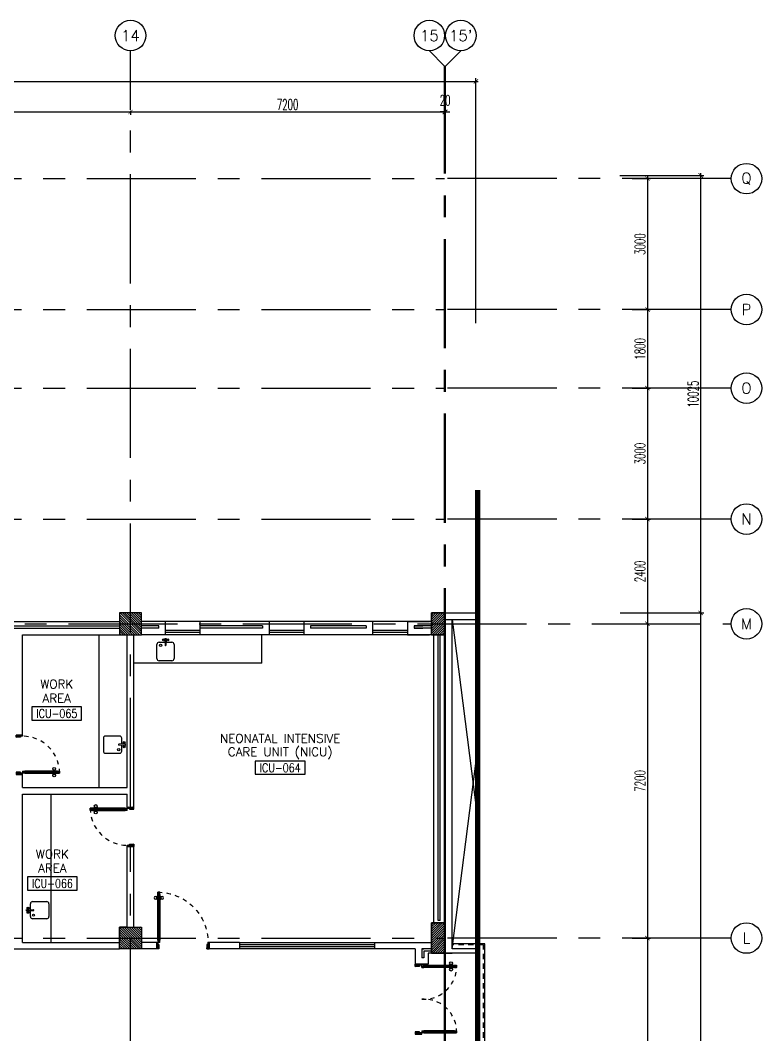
# Model space of a CAD drawing. Extents: x 0 to 92.2, y -1.4 to 78.1.
# Drawn here: x 75.21 to 92.2, y 54.88 to 78.12 of the extents above; entities that cross this region are included whole.
import ezdxf
from ezdxf.enums import TextEntityAlignment as Align

# ---------------------------------------------------------------- set-up
doc = ezdxf.new("R2010")
doc.units = 0
doc.header["$MEASUREMENT"] = 0
doc.header["$PDMODE"] = 34
for name, pattern in [('CENTER2', [1.125, 0.75, -0.125, 0.125, -0.125]), ('CENTERX2', [4, 2.5, -0.5, 0.5, -0.5]), ('HIDDEN', [0.375, 0.25, -0.125]), ('HIDDEN2', [0.1875, 0.125, -0.0625])]:
    doc.linetypes.add(name, pattern=pattern)
doc.layers.get('0').update_dxf_attribs({"color": 11, "linetype": 'CONTINUOUS'})
doc.layers.get('DEFPOINTS').update_dxf_attribs({"color": 11, "linetype": 'CONTINUOUS'})
for name, color, linetype in [('AX-CR', 11, 'CONTINUOUS'), ('AX-DIM', 11, 'CONTINUOUS'), ('AX-TXT', 11, 'CONTINUOUS'), ('AXES', 11, 'CENTERX2'), ('COL', 11, 'CONTINUOUS'), ('DOOR', 11, 'CONTINUOUS'), ('ELEV', 11, 'CONTINUOUS'), ('HAT', 11, 'CONTINUOUS'), ('INSUL', 11, 'CONTINUOUS'), ('NON-MEDICAL', 11, 'CONTINUOUS'), ('RM-BOX', 11, 'CONTINUOUS'), ('RM-NAME', 11, 'CONTINUOUS'), ('RM-NO', 11, 'CONTINUOUS'), ('ROOF', 11, 'CONTINUOUS'), ('SHAFT', 11, 'CONTINUOUS'), ('STR', 11, 'CONTINUOUS'), ('WALL', 11, 'CONTINUOUS'), ('WIN', 11, 'CONTINUOUS')]:
    doc.layers.add(name, color=color, linetype=linetype)
doc.styles.add('ROMANS', font='ROMANS.shx', dxfattribs={"width": 0.6})
doc.dimstyles.new('STANDARD_IN', dxfattribs={"dimtxt": 0.24, "dimasz": 0.1, "dimexe": 0.07, "dimexo": 0.05, "dimgap": 0.05, "dimtad": 1, "dimdec": 0, "dimlfac": 1000, "dimzin": 0, "dimtxsty": 'ROMANS', "dimblk": 'ARCHTICK', "dimcen": 0.05, "dimdle": 0.05, "dimclrd": 7, "dimclre": 7, "dimclrt": 2, "dimazin": 3, "dimtfac": 1, "dimtdec": 0, "dimtmove": 0, "dimatfit": 3, "dimtolj": 1, "dimtzin": 0})

# ---------------------------------------------------------------- blocks, each defined once
blk = doc.blocks.new('*X11')
at = {"color": 0}
for p, q in [((80579, 169940), (81029, 170390)), ((80579, 169993), (80976, 170390)), ((80579, 170046), (80923, 170390)), ((80579, 170099), (80870, 170390)), ((80579, 170152), (80817, 170390)), ((80579, 170205), (80764, 170390)), ((80579, 170258), (80711, 170390)), ((80579, 170311), (80658, 170390)), ((80579, 170364), (80605, 170390)), ((80582, 169890), (81079, 170387)), ((80635, 169890), (81079, 170334)), ((80688, 169890), (81079, 170281)), ((80741, 169890), (81079, 170228)), ((80794, 169890), (81079, 170175)), ((80847, 169890), (81079, 170122)), ((80900, 169890), (81079, 170069)), ((80953, 169890), (81079, 170016)), ((81006, 169890), (81079, 169963)), ((81059, 169890), (81079, 169910))]:
    blk.add_line(p, q, dxfattribs=at)
blk = doc.blocks.new('*X10')
at = {"color": 0}
for p, q in [((80579, 177099), (81070, 177590)), ((80579, 177152), (81017, 177590)), ((80579, 177205), (80964, 177590)), ((80579, 177258), (80911, 177590)), ((80579, 177311), (80858, 177590)), ((80579, 177364), (80804, 177590)), ((80579, 177417), (80751, 177590)), ((80579, 177471), (80698, 177590)), ((80579, 177524), (80645, 177590)), ((80579, 177577), (80592, 177590)), ((80623, 177090), (81079, 177546)), ((80676, 177090), (81079, 177493)), ((80729, 177090), (81079, 177440)), ((80782, 177090), (81079, 177387)), ((80835, 177090), (81079, 177334)), ((80888, 177090), (81079, 177281)), ((80941, 177090), (81079, 177228)), ((80994, 177090), (81079, 177175)), ((81047, 177090), (81079, 177122))]:
    blk.add_line(p, q, dxfattribs=at)
blk = doc.blocks.new('COL50')
at = {"layer": 'COL'}
blk.add_lwpolyline([(-250, 250), (-250, -250), (250, -250), (250, 250)], close=True, dxfattribs=at)
blk = doc.blocks.new('AXU')
at = {"layer": 'AX-CR'}
blk.add_circle((0, 350), 350, dxfattribs=at)
blk = doc.blocks.new('RM1')
at = {"layer": 'RM-BOX'}
blk.add_lwpolyline([(570, -200), (-570, -200), (-570, -500), (570, -500)], close=True, dxfattribs=at)
at = {"layer": 'RM-NAME', "style": 'ROMANS'}
blk.add_attdef('ROOMNAME1', text='', height=200, dxfattribs=at).set_placement((0, 324), align=Align.MIDDLE)
blk = doc.blocks.new('_ARCHTICK')
at = {"color": 0, "linetype": 'BYBLOCK', "const_width": 0.15}
blk.add_lwpolyline([(-0.5, -0.5), (0.5, 0.5)], dxfattribs=at)
blk = doc.blocks.new('*D183')
at = {"layer": 'AX-DIM', "color": 7, "ltscale": 0.3}
for p, q in [((70.483, 76.02), (77.783, 76.02)), ((70.533, 76.07), (70.533, 76.09)), ((77.733, 76.07), (77.733, 76.09))]:
    blk.add_line(p, q, dxfattribs=at)
at = {"layer": 'DEFPOINTS', "color": 0, "ltscale": 0.3}
for p in [(70.533, 76.02), (77.733, 76.02), (77.733, 76.02)]:
    blk.add_point(p, dxfattribs=at)
at = {"layer": 'AX-DIM', "color": 7, "ltscale": 0.3, "xscale": 0.1, "yscale": 0.1, "zscale": 0.1, "rotation": 180}
blk.add_blockref('_ARCHTICK', (70.533, 76.02), dxfattribs=at)
at = {"layer": 'AX-DIM', "color": 7, "ltscale": 0.3, "xscale": 0.1, "yscale": 0.1, "zscale": 0.1}
blk.add_blockref('_ARCHTICK', (77.733, 76.02), dxfattribs=at)
at = {"layer": 'AX-DIM', "color": 2, "ltscale": 0.3, "insert": (74.133, 76.19), "char_height": 0.24, "attachment_point": 5, "style": 'ROMANS'}
blk.add_mtext('\\A1;7200', dxfattribs=at)
blk = doc.blocks.new('*D182')
at = {"layer": 'AX-DIM', "color": 7, "ltscale": 0.3}
for p, q in [((77.683, 76.02), (84.983, 76.02)), ((77.733, 76.046), (77.733, 75.95)), ((84.933, 76.046), (84.933, 75.95))]:
    blk.add_line(p, q, dxfattribs=at)
at = {"layer": 'DEFPOINTS', "color": 0, "ltscale": 0.3}
for p in [(77.733, 76.096), (84.933, 76.096), (84.933, 76.02)]:
    blk.add_point(p, dxfattribs=at)
at = {"layer": 'AX-DIM', "color": 7, "ltscale": 0.3, "xscale": 0.1, "yscale": 0.1, "zscale": 0.1, "rotation": 180}
blk.add_blockref('_ARCHTICK', (77.733, 76.02), dxfattribs=at)
at = {"layer": 'AX-DIM', "color": 7, "ltscale": 0.3, "xscale": 0.1, "yscale": 0.1, "zscale": 0.1}
blk.add_blockref('_ARCHTICK', (84.933, 76.02), dxfattribs=at)
at = {"layer": 'AX-DIM', "color": 2, "ltscale": 0.3, "insert": (81.333, 76.19), "char_height": 0.24, "attachment_point": 5, "style": 'ROMANS'}
blk.add_mtext('\\A1;7200', dxfattribs=at)
blk = doc.blocks.new('AXR')
at = {"layer": 'AX-CR'}
blk.add_circle((350, 0), 350, dxfattribs=at)
blk = doc.blocks.new('*D125')
at = {"layer": 'AX-DIM', "color": 7, "ltscale": 0.3}
for p, q in [((10.193, 76.72), (85.702, 76.72)), ((10.243, 76.37), (10.243, 76.79)), ((85.652, 71.176), (85.652, 76.79))]:
    blk.add_line(p, q, dxfattribs=at)
at = {"layer": 'DEFPOINTS', "color": 0, "ltscale": 0.3}
for p in [(85.652, 76.72), (10.243, 76.32), (85.652, 71.126)]:
    blk.add_point(p, dxfattribs=at)
at = {"layer": 'AX-DIM', "color": 7, "ltscale": 0.3, "xscale": 0.1, "yscale": 0.1, "zscale": 0.1, "rotation": 180}
blk.add_blockref('_ARCHTICK', (10.243, 76.72), dxfattribs=at)
at = {"layer": 'AX-DIM', "color": 7, "ltscale": 0.3, "xscale": 0.1, "yscale": 0.1, "zscale": 0.1}
blk.add_blockref('_ARCHTICK', (85.652, 76.72), dxfattribs=at)
at = {"layer": 'AX-DIM', "color": 2, "ltscale": 0.3, "insert": (47.947, 76.89), "char_height": 0.24, "attachment_point": 5, "style": 'ROMANS'}
blk.add_mtext('\\A1;75409', dxfattribs=at)
blk = doc.blocks.new('*D146')
at = {"layer": 'AX-DIM', "color": 7, "ltscale": 0.3}
for p, q in [((89.583, 69.741), (89.583, 66.641)), ((89.233, 69.691), (89.653, 69.691)), ((89.233, 66.691), (89.653, 66.691))]:
    blk.add_line(p, q, dxfattribs=at)
at = {"layer": 'DEFPOINTS', "color": 0, "ltscale": 0.3}
for p in [(89.183, 69.691), (89.183, 66.691), (89.583, 66.691)]:
    blk.add_point(p, dxfattribs=at)
at = {"layer": 'AX-DIM', "color": 7, "ltscale": 0.3, "xscale": 0.1, "yscale": 0.1, "zscale": 0.1}
for p, rotation in [((89.583, 69.691), 90), ((89.583, 66.691), 270)]:
    blk.add_blockref('_ARCHTICK', p, dxfattribs=dict(at, rotation=rotation))
at = {"layer": 'AX-DIM', "color": 2, "ltscale": 0.3, "insert": (89.413, 68.191), "char_height": 0.24, "attachment_point": 5, "rotation": 90, "style": 'ROMANS'}
blk.add_mtext('\\A1;3000', dxfattribs=at)
blk = doc.blocks.new('*D145')
at = {"layer": 'AX-DIM', "color": 7, "ltscale": 0.3}
for p, q in [((90.802, 74.616), (90.802, 64.491)), ((88.948, 74.566), (90.872, 74.566)), ((90.152, 64.541), (90.872, 64.541))]:
    blk.add_line(p, q, dxfattribs=at)
at = {"layer": 'DEFPOINTS', "color": 0, "ltscale": 0.3}
for p in [(88.898, 74.566), (90.102, 64.541), (90.802, 64.541)]:
    blk.add_point(p, dxfattribs=at)
at = {"layer": 'AX-DIM', "color": 7, "ltscale": 0.3, "xscale": 0.1, "yscale": 0.1, "zscale": 0.1}
for p, rotation in [((90.802, 74.566), 90), ((90.802, 64.541), 270)]:
    blk.add_blockref('_ARCHTICK', p, dxfattribs=dict(at, rotation=rotation))
at = {"layer": 'AX-DIM', "color": 2, "ltscale": 0.3, "insert": (90.632, 69.554), "char_height": 0.24, "attachment_point": 5, "rotation": 90, "style": 'ROMANS'}
blk.add_mtext('\\A1;10025', dxfattribs=at)
blk = doc.blocks.new('*D144')
at = {"layer": 'AX-DIM', "color": 7, "ltscale": 0.3}
for p, q in [((88.96, 64.541), (90.872, 64.541)), ((90.802, 64.591), (90.802, 5.171)), ((86.522, 5.221), (90.872, 5.221))]:
    blk.add_line(p, q, dxfattribs=at)
at = {"layer": 'DEFPOINTS', "color": 0, "ltscale": 0.3}
for p in [(88.91, 64.541), (86.472, 5.221), (90.802, 5.221)]:
    blk.add_point(p, dxfattribs=at)
at = {"layer": 'AX-DIM', "color": 7, "ltscale": 0.3, "xscale": 0.1, "yscale": 0.1, "zscale": 0.1}
for p, rotation in [((90.802, 64.541), 90), ((90.802, 5.221), 270)]:
    blk.add_blockref('_ARCHTICK', p, dxfattribs=dict(at, rotation=rotation))
at = {"layer": 'AX-DIM', "color": 2, "ltscale": 0.3, "insert": (90.632, 34.881), "char_height": 0.24, "attachment_point": 5, "rotation": 90, "style": 'ROMANS'}
blk.add_mtext('\\A1;59320', dxfattribs=at)
blk = doc.blocks.new('*D132')
at = {"layer": 'AX-DIM', "color": 7, "ltscale": 0.3}
for p, q in [((89.233, 57.091), (89.653, 57.091)), ((89.583, 57.141), (89.583, 49.841)), ((89.233, 49.891), (89.653, 49.891))]:
    blk.add_line(p, q, dxfattribs=at)
at = {"layer": 'DEFPOINTS', "color": 0, "ltscale": 0.3}
for p in [(89.183, 57.091), (89.183, 49.891), (89.583, 49.891)]:
    blk.add_point(p, dxfattribs=at)
at = {"layer": 'AX-DIM', "color": 7, "ltscale": 0.3, "xscale": 0.1, "yscale": 0.1, "zscale": 0.1}
for p, rotation in [((89.583, 57.091), 90), ((89.583, 49.891), 270)]:
    blk.add_blockref('_ARCHTICK', p, dxfattribs=dict(at, rotation=rotation))
at = {"layer": 'AX-DIM', "color": 2, "ltscale": 0.3, "insert": (89.413, 53.491), "char_height": 0.24, "attachment_point": 5, "rotation": 90, "style": 'ROMANS'}
blk.add_mtext('\\A1;7200', dxfattribs=at)
blk = doc.blocks.new('*D130')
at = {"layer": 'AX-DIM', "color": 7, "ltscale": 0.3}
for p, q in [((89.233, 64.291), (89.653, 64.291)), ((89.583, 64.341), (89.583, 57.041)), ((89.233, 57.091), (89.653, 57.091))]:
    blk.add_line(p, q, dxfattribs=at)
at = {"layer": 'DEFPOINTS', "color": 0, "ltscale": 0.3}
for p in [(89.183, 64.291), (89.183, 57.091), (89.583, 57.091)]:
    blk.add_point(p, dxfattribs=at)
at = {"layer": 'AX-DIM', "color": 7, "ltscale": 0.3, "xscale": 0.1, "yscale": 0.1, "zscale": 0.1}
for p, rotation in [((89.583, 64.291), 90), ((89.583, 57.091), 270)]:
    blk.add_blockref('_ARCHTICK', p, dxfattribs=dict(at, rotation=rotation))
at = {"layer": 'AX-DIM', "color": 2, "ltscale": 0.3, "insert": (89.413, 60.691), "char_height": 0.24, "attachment_point": 5, "rotation": 90, "style": 'ROMANS'}
blk.add_mtext('\\A1;7200', dxfattribs=at)
blk = doc.blocks.new('*D129')
at = {"layer": 'AX-DIM', "color": 7, "ltscale": 0.3}
for p, q in [((89.583, 66.741), (89.583, 64.241)), ((89.233, 66.691), (89.653, 66.691)), ((89.233, 64.291), (89.653, 64.291))]:
    blk.add_line(p, q, dxfattribs=at)
at = {"layer": 'DEFPOINTS', "color": 0, "ltscale": 0.3}
for p in [(89.183, 66.691), (89.183, 64.291), (89.583, 64.291)]:
    blk.add_point(p, dxfattribs=at)
at = {"layer": 'AX-DIM', "color": 7, "ltscale": 0.3, "xscale": 0.1, "yscale": 0.1, "zscale": 0.1}
for p, rotation in [((89.583, 66.691), 90), ((89.583, 64.291), 270)]:
    blk.add_blockref('_ARCHTICK', p, dxfattribs=dict(at, rotation=rotation))
at = {"layer": 'AX-DIM', "color": 2, "ltscale": 0.3, "insert": (89.413, 65.491), "char_height": 0.24, "attachment_point": 5, "rotation": 90, "style": 'ROMANS'}
blk.add_mtext('\\A1;2400', dxfattribs=at)
blk = doc.blocks.new('*D128')
at = {"layer": 'AX-DIM', "color": 7, "ltscale": 0.3}
for p, q in [((89.233, 74.491), (89.653, 74.491)), ((89.583, 74.541), (89.583, 71.441)), ((89.233, 71.491), (89.653, 71.491))]:
    blk.add_line(p, q, dxfattribs=at)
at = {"layer": 'DEFPOINTS', "color": 0, "ltscale": 0.3}
for p in [(89.183, 74.491), (89.183, 71.491), (89.583, 71.491)]:
    blk.add_point(p, dxfattribs=at)
at = {"layer": 'AX-DIM', "color": 7, "ltscale": 0.3, "xscale": 0.1, "yscale": 0.1, "zscale": 0.1}
for p, rotation in [((89.583, 74.491), 90), ((89.583, 71.491), 270)]:
    blk.add_blockref('_ARCHTICK', p, dxfattribs=dict(at, rotation=rotation))
at = {"layer": 'AX-DIM', "color": 2, "ltscale": 0.3, "insert": (89.413, 72.991), "char_height": 0.24, "attachment_point": 5, "rotation": 90, "style": 'ROMANS'}
blk.add_mtext('\\A1;3000', dxfattribs=at)
blk = doc.blocks.new('*D127')
at = {"layer": 'AX-DIM', "color": 7, "ltscale": 0.3}
for p, q in [((89.233, 71.491), (89.653, 71.491)), ((89.583, 71.541), (89.583, 69.641)), ((89.233, 69.691), (89.653, 69.691))]:
    blk.add_line(p, q, dxfattribs=at)
at = {"layer": 'DEFPOINTS', "color": 0, "ltscale": 0.3}
for p in [(89.183, 71.491), (89.183, 69.691), (89.583, 69.691)]:
    blk.add_point(p, dxfattribs=at)
at = {"layer": 'AX-DIM', "color": 7, "ltscale": 0.3, "xscale": 0.1, "yscale": 0.1, "zscale": 0.1}
for p, rotation in [((89.583, 71.491), 90), ((89.583, 69.691), 270)]:
    blk.add_blockref('_ARCHTICK', p, dxfattribs=dict(at, rotation=rotation))
at = {"layer": 'AX-DIM', "color": 2, "ltscale": 0.3, "insert": (89.413, 70.591), "char_height": 0.24, "attachment_point": 5, "rotation": 90, "style": 'ROMANS'}
blk.add_mtext('\\A1;1800', dxfattribs=at)
blk = doc.blocks.new('DOOR90')
at = {"layer": 'DOOR', "color": 0, "linetype": 'BYBLOCK'}
for p, q in [((-150, 0), (-150, -25)), ((-150, 0), (0, 0)), ((0, -50), (0, 0)), ((-1000, -25), (-1000, -75)), ((-1000, -75), (-1000, -25)), ((-950, -25), (-1000, -25)), ((-950, -75), (-1000, -75)), ((-970, -42), (-970, -58)), ((-950, -42), (-970, -42)), ((-950, -58), (-970, -58)), ((-950, -25), (-950, -42)), ((-950, -58), (-950, -75)), ((-918, -25), (-918, -18)), ((-828, -18), (-918, -18)), ((-918, -75), (-918, -82)), ((-828, -82), (-918, -82)), ((-905, -18), (-905, -9)), ((-905, -9), (-840, -9)), ((-905, -18), (-840, -18)), ((-905, -82), (-905, -91)), ((-905, -82), (-840, -82)), ((-905, -91), (-840, -91)), ((-840, -18), (-840, -9)), ((-840, -82), (-840, -91)), ((-828, -25), (-828, -18)), ((-828, -75), (-828, -82)), ((-200, -42), (-200, -25)), ((-200, -25), (-150, -25)), ((-180, -42), (-200, -42)), ((-200, -75), (-200, -58)), ((-200, -58), (-180, -58)), ((-150, -75), (-200, -75)), ((-180, -58), (-180, -42)), ((-150, -75), (-150, -25)), ((-150, -25), (-100, -25)), ((-100, -25), (-100, -50)), ((-100, -50), (0, -50)), ((-150, -900), (-150, -875)), ((-150, -875), (-100, -875)), ((0, -900), (-150, -900)), ((-150, -900), (0, -900)), ((-100, -850), (0, -850)), ((-100, -875), (-100, -850)), ((0, -850), (0, -900))]:
    blk.add_line(p, q, dxfattribs=at)
at = {"layer": 'DOOR', "color": 9, "linetype": 'BYBLOCK'}
for p, q in [((0, -50), (-114, 0)), ((0, -50), (-40, 0)), ((0, -50), (-100, -37)), ((0, -850), (-114, -900)), ((0, -850), (-100, -863)), ((0, -850), (-40, -900))]:
    blk.add_line(p, q, dxfattribs=at)
at = {"layer": 'DOOR', "linetype": 'BYBLOCK'}
for p, q in [((-200, -25), (-950, -25)), ((-200, -42), (-950, -42)), ((-200, -58), (-950, -58)), ((-950, -75), (-200, -75))]:
    blk.add_line(p, q, dxfattribs=at)
at = {"layer": 'DOOR', "color": 0, "linetype": 'BYBLOCK'}
for centre in [(-873, 24), (-873, -124)]:
    blk.add_circle(centre, 32.4, dxfattribs=at)
at = {"layer": 'DOOR', "color": 9, "linetype": 'BYBLOCK'}
for centre, radius, start, end in [((0, -50), 154, 161.1053, 166.2858), ((0, -50), 134, 158.1598, 169.28), ((0, -50), 94.4, 148.0182, 180), ((0, -50), 74.4, 137.7764, 180), ((0, -50), 114, 154.0838, 167.3774), ((0, -50), 54.4, 113.2074, 180), ((0, -50), 34.4, 90, 180), ((0, -50), 14.4, 90, 180), ((0, -850), 154, 193.7142, 198.8947), ((0, -850), 134, 190.72, 201.8402), ((0, -850), 94.4, 180, 211.9818), ((0, -850), 74.4, 180, 222.2236), ((0, -850), 54.4, 180, 246.7926), ((0, -850), 34.4, 180, 270), ((0, -850), 14.4, 180, 270)]:
    blk.add_arc(centre, radius, start, end, dxfattribs=at)
at = {"layer": 'DOOR', "linetype": 'HIDDEN', "ltscale": 0.5}
blk.add_arc((-150, -25), 850, 180, 270, dxfattribs=at)
blk = doc.blocks.new('*D147')
at = {"layer": 'AX-DIM', "color": 7, "ltscale": 0.3}
for p, q in [((84.933, 76.02), (84.833, 76.02)), ((84.933, 75.992), (84.933, 76.09)), ((84.933, 76.02), (84.953, 76.02)), ((84.953, 75.992), (84.953, 76.09)), ((84.953, 76.02), (85.053, 76.02))]:
    blk.add_line(p, q, dxfattribs=at)
at = {"layer": 'DEFPOINTS', "color": 0, "ltscale": 0.3}
for p in [(84.953, 76.02), (84.933, 75.942), (84.953, 75.942)]:
    blk.add_point(p, dxfattribs=at)
at = {"layer": 'AX-DIM', "color": 7, "ltscale": 0.3, "xscale": 0.1, "yscale": 0.1, "zscale": 0.1}
blk.add_blockref('_ARCHTICK', (84.933, 76.02), dxfattribs=at)
at = {"layer": 'AX-DIM', "color": 7, "ltscale": 0.3, "xscale": 0.1, "yscale": 0.1, "zscale": 0.1, "rotation": 180}
blk.add_blockref('_ARCHTICK', (84.953, 76.02), dxfattribs=at)
at = {"layer": 'AX-DIM', "color": 2, "ltscale": 0.3, "insert": (84.943, 76.285), "char_height": 0.24, "attachment_point": 5, "style": 'ROMANS'}
blk.add_mtext('\\A1;20', dxfattribs=at)
blk = doc.blocks.new('C11')
at = {"layer": 'HAT'}
h = blk.add_hatch(dxfattribs=at)
h.set_pattern_fill('ANSI31', color=256, scale=300, style=0)
h.set_pattern_definition([(45, (-248556.182, -75061.005), (-26.5165043, 26.5165043), [])])
h.paths.add_polyline_path([(300, 700), (0, 700), (0, 350), (300, 350)])
h.paths.add_polyline_path([(300, 350), (0, 350), (0, 0), (300, 0)])
at = {"layer": 'COL'}
blk.add_lwpolyline([(300, 700), (300, 0), (0, 0), (0, 700)], close=True, dxfattribs=at)
blk = doc.blocks.new('C-300')
at = {"layer": 'HAT', "linetype": 'BYBLOCK', "ltscale": 0.3}
h = blk.add_hatch(dxfattribs=at)
h.set_pattern_fill('ANSI31', color=8, scale=300, style=0)
h.set_pattern_definition([(45, (-258496.182, -82361.005), (-26.5165043, 26.5165043), [])])
h.paths.add_polyline_path([(300, 500), (0, 500), (0, 250), (300, 250)])
h.paths.add_polyline_path([(300, 250), (0, 250), (0, 0), (300, 0)])
at = {"layer": 'COL'}
blk.add_lwpolyline([(0, 500), (300, 500), (300, 0), (0, 0)], close=True, dxfattribs=at)
blk = doc.blocks.new('A$C1DFA4FE8')
at = {"layer": 'DOOR', "color": 0, "linetype": 'BYBLOCK'}
for p, q in [((0, 1631), (0, 1581)), ((0, 1581), (0, 1631)), ((50, 1631), (0, 1631)), ((50, 1631), (50, 1614)), ((750, 1614), (750, 1631)), ((750, 1631), (800, 1631)), ((950, 1656), (800, 1656)), ((800, 1656), (800, 1631)), ((800, 1581), (800, 1631)), ((800, 1631), (850, 1631)), ((850, 1631), (850, 1606)), ((950, 1606), (950, 1656)), ((50, 1581), (0, 1581)), ((30, 1614), (30, 1598)), ((50, 1614), (30, 1614)), ((50, 1598), (30, 1598)), ((50, 1598), (50, 1581)), ((770, 1614), (750, 1614)), ((750, 1581), (750, 1598)), ((750, 1598), (770, 1598)), ((800, 1581), (750, 1581)), ((770, 1598), (770, 1614)), ((850, 1606), (950, 1606)), ((0, 81), (0, 131)), ((0, 131), (0, 81)), ((50, 131), (0, 131)), ((50, 81), (0, 81)), ((30, 98), (30, 114)), ((50, 114), (30, 114)), ((50, 98), (30, 98)), ((50, 114), (50, 131)), ((50, 81), (50, 98)), ((83, 131), (83, 138)), ((173, 138), (83, 138)), ((83, 81), (83, 74)), ((173, 74), (83, 74)), ((95, 138), (95, 147)), ((95, 147), (160, 147)), ((95, 138), (160, 138)), ((95, 74), (95, 65)), ((95, 74), (160, 74)), ((95, 65), (160, 65)), ((160, 138), (160, 147)), ((160, 74), (160, 65)), ((173, 131), (173, 138)), ((173, 81), (173, 74)), ((750, 131), (750, 114)), ((800, 131), (750, 131)), ((750, 114), (770, 114)), ((750, 98), (750, 81)), ((770, 98), (750, 98)), ((750, 81), (800, 81)), ((770, 114), (770, 98)), ((800, 131), (800, 81)), ((800, 56), (800, 81)), ((800, 81), (850, 81)), ((950, 56), (800, 56)), ((850, 106), (950, 106)), ((850, 81), (850, 106)), ((950, 106), (950, 56))]:
    blk.add_line(p, q, dxfattribs=at)
at = {"layer": 'DOOR', "linetype": 'BYBLOCK'}
for p, q in [((750, 1631), (50, 1631)), ((750, 1614), (50, 1614)), ((750, 1598), (50, 1598)), ((50, 1581), (750, 1581)), ((50, 131), (750, 131)), ((750, 114), (50, 114)), ((750, 98), (50, 98)), ((750, 81), (50, 81))]:
    blk.add_line(p, q, dxfattribs=at)
at = {"layer": 'DOOR', "color": 9, "linetype": 'BYBLOCK'}
for p, q in [((950, 1606), (837, 1656)), ((950, 1606), (910, 1656)), ((950, 1606), (850, 1619)), ((950, 106), (837, 56)), ((950, 106), (850, 93)), ((950, 106), (910, 56))]:
    blk.add_line(p, q, dxfattribs=at)
at = {"layer": 'DOOR', "color": 0, "linetype": 'BYBLOCK'}
for centre in [(128, 179), (128, 32)]:
    blk.add_circle(centre, 32.4, dxfattribs=at)
at = {"layer": 'DOOR', "linetype": 'HIDDEN', "ltscale": 0.5}
for centre, start, end in [((752, 1606), 178.0938, 273.7249), ((752, 106), 86.2751, 181.9062)]:
    blk.add_arc(centre, 752, start, end, dxfattribs=at)
at = {"layer": 'DOOR', "color": 9, "linetype": 'BYBLOCK'}
for centre, radius, start, end in [((950, 1606), 154, 161.1053, 166.2858), ((950, 1606), 134, 158.1598, 169.28), ((950, 1606), 114, 154.0838, 167.3774), ((950, 1606), 94.4, 148.0182, 180), ((950, 1606), 74.4, 137.7764, 180), ((950, 1606), 54.4, 113.2074, 180), ((950, 1606), 34.4, 90, 180), ((950, 1606), 14.4, 90, 180), ((950, 106), 154, 193.7142, 198.8947), ((950, 106), 134, 190.72, 201.8402), ((950, 106), 114, 192.6226, 205.9162), ((950, 106), 94.4, 180, 211.9818), ((950, 106), 74.4, 180, 222.2236), ((950, 106), 54.4, 180, 246.7926), ((950, 106), 34.4, 180, 270), ((950, 106), 14.4, 180, 270)]:
    blk.add_arc(centre, radius, start, end, dxfattribs=at)
blk = doc.blocks.new('DOOR100')
at = {"layer": 'DOOR', "color": 0, "linetype": 'BYBLOCK'}
for p, q in [((-82, 1205), (-91, 1205)), ((-91, 1205), (-91, 1140)), ((-75, 1218), (-82, 1218)), ((-82, 1128), (-82, 1218)), ((-82, 1205), (-82, 1140)), ((-25, 1300), (-75, 1300)), ((-75, 1300), (-25, 1300)), ((-75, 1250), (-75, 1300)), ((-58, 1250), (-75, 1250)), ((-42, 1270), (-58, 1270)), ((-58, 1250), (-58, 1270)), ((-42, 1250), (-42, 1270)), ((-25, 1250), (-42, 1250)), ((-25, 1250), (-25, 1300)), ((-25, 1218), (-18, 1218)), ((-18, 1128), (-18, 1218)), ((-18, 1205), (-9, 1205)), ((-18, 1205), (-18, 1140)), ((-9, 1205), (-9, 1140)), ((-82, 1140), (-91, 1140)), ((-75, 1128), (-82, 1128)), ((-25, 1128), (-18, 1128)), ((-18, 1140), (-9, 1140)), ((-1200, 0), (-1200, 150)), ((-1200, 150), (-1175, 150)), ((-1200, 150), (-1200, 0)), ((-1150, 0), (-1200, 0)), ((-1175, 150), (-1175, 100)), ((-1175, 100), (-1150, 100)), ((-1150, 100), (-1150, 0)), ((-75, 200), (-58, 200)), ((-75, 150), (-75, 200)), ((-75, 150), (-25, 150)), ((-58, 200), (-58, 180)), ((-58, 180), (-42, 180)), ((-50, 100), (-50, 0)), ((-25, 100), (-50, 100)), ((-50, 0), (0, 0)), ((-42, 200), (-25, 200)), ((-42, 180), (-42, 200)), ((-25, 200), (-25, 150)), ((0, 150), (-25, 150)), ((-25, 150), (-25, 100)), ((0, 150), (0, 0))]:
    blk.add_line(p, q, dxfattribs=at)
at = {"layer": 'DOOR', "linetype": 'BYBLOCK'}
for p, q in [((-75, 1250), (-75, 200)), ((-58, 200), (-58, 1250)), ((-42, 200), (-42, 1250)), ((-25, 200), (-25, 1250)), ((0, 0), (0, 150))]:
    blk.add_line(p, q, dxfattribs=at)
at = {"layer": 'DOOR', "color": 9, "linetype": 'BYBLOCK'}
for p, q in [((-1150, 0), (-1200, 114)), ((-1150, 0), (-1200, 40)), ((-1150, 0), (-1163, 100)), ((-50, 0), (0, 114)), ((-50, 0), (-37, 100)), ((-50, 0), (0, 40))]:
    blk.add_line(p, q, dxfattribs=at)
at = {"layer": 'DOOR', "color": 0, "linetype": 'BYBLOCK'}
for centre in [(-124, 1173), (24, 1173)]:
    blk.add_circle(centre, 32.4, dxfattribs=at)
at = {"layer": 'DOOR', "linetype": 'HIDDEN', "ltscale": 0.5}
blk.add_arc((-25, 150), 1150, 90, 180.0001, dxfattribs=at)
at = {"layer": 'DOOR', "color": 9, "linetype": 'BYBLOCK'}
for centre, radius, start, end in [((-1150, 0), 154, 103.7142, 108.8947), ((-1150, 0), 134, 100.72, 111.8402), ((-1150, 0), 94.4, 90, 121.9818), ((-1150, 0), 74.4, 90, 132.2236), ((-1150, 0), 54.4, 90, 156.7926), ((-1150, 0), 34.4, 90, 180), ((-1150, 0), 14.4, 90, 180), ((-50, 0), 94.4, 58.0182, 90), ((-50, 0), 74.4, 47.7764, 90), ((-50, 0), 54.4, 23.2074, 90), ((-50, 0), 34.4, 0, 90), ((-50, 0), 14.4, 0, 90), ((-50, 0), 134, 68.1598, 79.28), ((-50, 0), 114, 64.0838, 77.3774), ((-50, 0), 154, 71.1053, 76.2858)]:
    blk.add_arc(centre, radius, start, end, dxfattribs=at)

msp = doc.modelspace()

# ---------------------------------------------------------------- linework, layer by layer
at = {"layer": 'AXES'}
for p, q in [((77.7327, 60.0911), (77.7327, 77.4195)), ((84.9327, 77.0695), (84.5827, 77.4195)), ((84.9527, 77.0695), (85.3027, 77.4195)), ((84.9327, -1.3931), (84.9327, 77.0695)), ((84.9527, -1.3931), (84.9527, 77.0695)), ((68.7327, 74.4911), (84.9327, 74.4911)), ((91.5023, 74.4911), (84.6827, 74.4911)), ((68.7327, 71.4911), (84.9327, 71.4911)), ((91.5023, 71.4911), (84.6827, 71.4911)), ((68.7327, 69.6911), (84.9327, 69.6911)), ((91.5023, 69.6911), (84.6827, 69.6911)), ((68.7327, 66.6911), (84.9327, 66.6911)), ((91.5023, 66.6911), (84.6827, 66.6911)), ((64.3077, 64.2911), (91.5023, 64.2911)), ((77.7327, -1.3931), (77.7327, 59.1911)), ((68.7327, 57.0911), (84.9527, 57.0911)), ((91.5023, 57.0911), (84.6827, 57.0911))]:
    msp.add_line(p, q, dxfattribs=at)
at = {"layer": 'COL'}
msp.add_lwpolyline([(77.9827, 64.0411), (77.9827, 64.5411), (77.4827, 64.5411), (77.4827, 64.0411)], close=True, dxfattribs=at)
at = {"layer": 'ELEV', "linetype": 'CENTER2', "const_width": 0.12}
msp.add_lwpolyline([(85.6923, 3.515), (85.6923, 67.3533)], dxfattribs=at)
at = {"layer": 'INSUL'}
for p, q in [((74.6827, 64.2411), (77.4827, 64.2411)), ((74.6827, 64.1911), (77.4827, 64.1911)), ((78.3827, 64.2411), (77.9827, 64.2411)), ((78.3827, 64.1911), (77.9827, 64.1911)), ((78.3827, 64.1911), (78.3827, 64.2411)), ((80.7577, 64.2411), (79.3327, 64.2411)), ((80.7577, 64.1911), (79.3327, 64.1911)), ((80.7577, 64.2411), (80.7577, 64.1911)), ((81.8577, 64.2411), (81.8577, 64.1911)), ((83.1327, 64.2411), (81.8577, 64.2411)), ((83.1327, 64.1911), (81.8577, 64.1911)), ((83.1327, 64.2411), (83.1327, 64.1911)), ((84.2327, 64.2411), (84.4327, 64.2411)), ((84.2327, 64.2411), (84.2327, 64.1911)), ((84.636, 64.2411), (84.2327, 64.2411)), ((84.2327, 64.1911), (84.4327, 64.1911)), ((84.636, 64.1911), (84.2327, 64.1911)), ((84.7827, 57.4911), (84.7827, 64.0411)), ((84.8327, 57.4911), (84.8327, 64.0411)), ((84.8327, 57.4911), (84.7827, 57.4911)), ((84.4077, 56.8411), (84.4077, 56.6411)), ((84.4077, 56.8411), (84.4577, 56.8411)), ((84.6327, 56.8411), (84.4077, 56.8411)), ((84.4577, 56.7911), (84.4577, 56.6411)), ((84.6327, 56.7911), (84.4577, 56.7911)), ((84.4577, 56.6411), (84.4077, 56.6411))]:
    msp.add_line(p, q, dxfattribs=at)
at = {"layer": 'NON-MEDICAL'}
for p, q in [((77.0132, 60.5411), (77.0132, 64.0411)), ((78.5192, 63.9551), (78.5513, 63.9551)), ((78.5192, 63.9551), (78.5253, 63.7998)), ((78.5513, 63.9551), (78.5452, 63.7998)), ((80.7459, 63.3911), (80.7459, 64.0411)), ((78.3389, 63.4959), (78.3389, 63.817)), ((78.3888, 63.8669), (78.5253, 63.8669)), ((78.5452, 63.8669), (78.6817, 63.8669)), ((78.7316, 63.817), (78.7316, 63.4959)), ((80.7459, 63.3911), (77.8077, 63.3911)), ((78.6817, 63.4461), (78.3888, 63.4461)), ((77.1096, 61.6682), (77.1096, 61.3752)), ((77.4805, 61.718), (77.1595, 61.718)), ((77.5304, 61.5317), (77.5304, 61.6682)), ((77.6186, 61.5377), (77.4633, 61.5317)), ((77.6186, 61.5057), (77.4633, 61.5117)), ((77.5304, 61.3752), (77.5304, 61.5117)), ((77.6186, 61.5057), (77.6186, 61.5377)), ((77.1595, 61.3254), (77.4805, 61.3254)), ((75.9132, 56.9911), (75.9132, 60.3911)), ((75.489, 57.9255), (75.81, 57.9255)), ((75.3509, 57.7452), (75.5061, 57.7392)), ((75.3509, 57.7132), (75.3509, 57.7452)), ((75.3509, 57.7132), (75.5061, 57.7192)), ((75.4391, 57.7392), (75.4391, 57.8756)), ((75.4391, 57.5827), (75.4391, 57.7192)), ((75.8599, 57.8756), (75.8599, 57.5827)), ((75.81, 57.5328), (75.489, 57.5328))]:
    msp.add_line(p, q, dxfattribs=at)
for centre, radius in [((78.4855, 63.924), 0.0217), ((78.4855, 63.924), 0.014), ((78.585, 63.924), 0.0217), ((78.585, 63.924), 0.014), ((78.4208, 63.7975), 0.0255), ((77.461, 61.4073), 0.0255), ((77.5875, 61.5715), 0.0217), ((77.5875, 61.4719), 0.0217), ((77.5875, 61.5715), 0.014), ((77.5875, 61.4719), 0.014), ((75.382, 57.7789), 0.0217), ((75.382, 57.6794), 0.0217), ((75.382, 57.7789), 0.014), ((75.382, 57.6794), 0.014), ((75.5085, 57.6147), 0.0255)]:
    msp.add_circle(centre, radius, dxfattribs=at)
for centre, radius, start, end in [((78.3888, 63.817), 0.0499, 90, 180), ((78.5352, 63.7998), 0.00997, 180, 0), ((78.6817, 63.817), 0.0499, 0, 90), ((78.3888, 63.4959), 0.0499, 180, 270), ((78.6817, 63.4959), 0.0499, 270, 0), ((77.1595, 61.6682), 0.0499, 90, 180), ((77.4805, 61.6682), 0.0499, 0, 90), ((77.1595, 61.3752), 0.0499, 180, 270), ((77.4633, 61.5217), 0.00997, 90, 270), ((77.4805, 61.3752), 0.0499, 270, 0), ((75.489, 57.8756), 0.0499, 90, 180), ((75.81, 57.8756), 0.0499, 0, 90), ((75.5061, 57.7292), 0.00997, 270, 90), ((75.489, 57.5827), 0.0499, 180, 270), ((75.81, 57.5827), 0.0499, 270, 0)]:
    msp.add_arc(centre, radius, start, end, dxfattribs=at)
at = {"layer": 'ROOF'}
for p, q in [((84.9518, 64.3911), (85.6519, 64.3911)), ((84.9527, 64.5411), (85.6519, 64.5411)), ((85.1027, 56.8411), (85.1027, 64.3911)), ((84.9527, 56.7411), (84.9527, 64.1911)), ((84.9527, 56.7411), (85.1027, 56.7411)), ((85.6519, 56.7411), (84.9527, 56.7411)), ((85.6519, 56.8411), (85.1027, 56.8411))]:
    msp.add_line(p, q, dxfattribs=at)
at = {"layer": 'SHAFT'}
for p, q in [((85.1027, 64.3911), (85.6519, 60.1386)), ((85.1027, 56.8411), (85.6519, 61.0937))]:
    msp.add_line(p, q, dxfattribs=at)
at = {"layer": 'STR'}
msp.add_lwpolyline([(85.1013, 54.327), (85.8527, 54.327), (85.8527, 56.962), (85.1013, 56.962)], dxfattribs=at)
at = {"layer": 'STR', "linetype": 'HIDDEN2'}
msp.add_lwpolyline([(85.1013, 54.357), (85.8227, 54.357), (85.8227, 56.932), (85.1013, 56.932)], dxfattribs=at)
at = {"layer": 'WALL'}
for p, q in [((74.5327, 64.3411), (77.4827, 64.3411)), ((78.5327, 64.3411), (77.9827, 64.3411)), ((80.9077, 64.3411), (79.3327, 64.3411)), ((80.9077, 64.3411), (80.9077, 64.0411)), ((81.7077, 64.3411), (81.7077, 64.0411)), ((83.2827, 64.3411), (81.7077, 64.3411)), ((83.2827, 64.3411), (83.2827, 64.0411)), ((84.0827, 64.3411), (84.5827, 64.3411)), ((84.0827, 64.3411), (84.0827, 64.0411)), ((84.6327, 64.3411), (84.0827, 64.3411)), ((75.2577, 61.7411), (75.2577, 64.0411)), ((75.2577, 64.0411), (77.4827, 64.0411)), ((77.6577, 60.5411), (77.6577, 64.0411)), ((77.8077, 60.0911), (77.8077, 64.0411)), ((78.5327, 64.0411), (77.9827, 64.0411)), ((80.9077, 64.0411), (79.3327, 64.0411)), ((83.2827, 64.0411), (81.7077, 64.0411)), ((84.0827, 64.0411), (84.5827, 64.0411)), ((84.636, 64.0411), (84.0827, 64.0411)), ((84.6827, 57.4411), (84.6827, 64.0411)), ((84.9327, 57.4411), (84.9327, 64.0411)), ((75.2577, 60.5411), (75.2577, 60.8411)), ((75.2577, 56.9911), (75.2577, 60.3911)), ((77.6577, 60.0911), (77.6577, 60.3911)), ((77.6577, 57.3411), (77.6577, 59.1911)), ((77.8077, 57.3411), (77.8077, 59.1911)), ((84.2577, 56.8411), (84.2577, 56.4911)), ((84.5577, 56.7411), (84.5577, 56.4911)), ((84.9327, 56.7411), (84.5577, 56.7411)), ((84.5577, 56.4911), (84.2577, 56.4911))]:
    msp.add_line(p, q, dxfattribs=at)
at = {"layer": 'WALL', "linetype": 'BYBLOCK'}
for p, q in [((78.5327, 64.0411), (78.5327, 64.3411)), ((79.3327, 64.0411), (79.3327, 64.3411)), ((75.1077, 61.7411), (75.2577, 61.7411)), ((75.1077, 60.8411), (75.2577, 60.8411)), ((75.2577, 60.5411), (77.6577, 60.5411)), ((75.2577, 60.3911), (77.6577, 60.3911)), ((77.6577, 60.0911), (77.8077, 60.0911)), ((77.6577, 59.1911), (77.8077, 59.1911)), ((75.2577, 56.9911), (77.4827, 56.9911)), ((78.3327, 56.9911), (77.9827, 56.9911)), ((78.3327, 56.9911), (78.3327, 56.8411)), ((80.2327, 56.9911), (79.5327, 56.9911)), ((79.5327, 56.9911), (79.5327, 56.8411)), ((80.2327, 56.9911), (80.2327, 56.8411)), ((83.3327, 56.8411), (83.3327, 56.9911)), ((83.3327, 56.9911), (84.2577, 56.9911)), ((84.2577, 56.9911), (84.6327, 56.9911)), ((74.6259, 56.8411), (77.4827, 56.8411)), ((78.3327, 56.8411), (77.9798, 56.8411)), ((80.2327, 56.8411), (79.5327, 56.8411)), ((84.2577, 56.8411), (83.3327, 56.8411)), ((84.9327, 56.7411), (84.9327, 56.7411))]:
    msp.add_line(p, q, dxfattribs=at)
at = {"layer": 'WALL', "linetype": 'BYBLOCK', "ltscale": 0.3}
for p, q in [((77.6577, 57.3411), (77.4827, 57.3411)), ((77.4827, 57.3411), (77.4827, 56.9911)), ((77.8077, 57.3411), (77.9827, 57.3411)), ((77.9827, 57.3411), (77.9827, 56.9911)), ((77.9827, 56.8411), (77.4827, 56.8411))]:
    msp.add_line(p, q, dxfattribs=at)
for points in [[(77.9827, 64.5411), (77.4827, 64.5411), (77.4827, 64.0411), (77.9827, 64.0411)], [(84.9327, 64.5411), (84.6327, 64.5411), (84.6327, 64.0411), (84.9327, 64.0411)], [(84.6327, 56.7411), (84.9327, 56.7411), (84.9327, 57.4411), (84.6327, 57.4411)]]:
    msp.add_lwpolyline(points, close=True, dxfattribs=at)
at = {"layer": 'WIN'}
for p, q in [((79.3327, 64.3411), (78.5327, 64.3411)), ((81.7077, 64.3411), (80.9077, 64.3411)), ((84.0827, 64.3411), (83.2827, 64.3411)), ((79.3327, 64.1411), (78.5327, 64.1411)), ((79.3327, 64.0911), (78.5327, 64.0911)), ((79.3327, 64.0411), (78.5327, 64.0411)), ((81.7077, 64.1411), (80.9077, 64.1411)), ((81.7077, 64.0911), (80.9077, 64.0911)), ((81.7077, 64.0411), (80.9077, 64.0411)), ((84.0827, 64.1411), (83.2827, 64.1411)), ((84.0827, 64.0911), (83.2827, 64.0911)), ((84.0827, 64.0411), (83.2827, 64.0411))]:
    msp.add_line(p, q, dxfattribs=at)
at = {"layer": 'WIN', "linetype": 'BYBLOCK'}
for p, q in [((80.2327, 56.9911), (83.3327, 56.9911)), ((80.2327, 56.9411), (83.3327, 56.9411)), ((83.3327, 56.8911), (80.2327, 56.8911)), ((83.3327, 56.8411), (80.2327, 56.8411))]:
    msp.add_line(p, q, dxfattribs=at)

# ---------------------------------------------------------------- block references
at = {"layer": 'AXES'}
ref = msp.add_blockref('AXU', (77.7327, 77.4195), dxfattribs=dict(at, xscale=0.001, yscale=0.001, zscale=0.001))
ref.add_attrib('AX', '14', dxfattribs={"layer": 'AX-TXT', "height": 0.25, "style": 'ROMANS'}).set_placement((77.7327, 77.7695), align=Align.MIDDLE)
ref = msp.add_blockref('AXU', (84.5827, 77.4195), dxfattribs=dict(at, xscale=0.001, yscale=0.001, zscale=0.001))
ref.add_attrib('AX', '15', dxfattribs={"layer": 'AX-TXT', "height": 0.25, "style": 'ROMANS'}).set_placement((84.5827, 77.7695), align=Align.MIDDLE)
ref = msp.add_blockref('AXU', (85.3027, 77.4195), dxfattribs=dict(at, xscale=0.001, yscale=0.001, zscale=0.001))
ref.add_attrib('AX', "15'", dxfattribs={"layer": 'AX-TXT', "height": 0.25, "style": 'ROMANS'}).set_placement((85.3027, 77.7695), align=Align.MIDDLE)
ref = msp.add_blockref('AXR', (91.5023, 74.4911), dxfattribs=dict(at, xscale=0.001, yscale=0.001, zscale=0.001))
ref.add_attrib('AX', 'Q', dxfattribs={"layer": 'AX-TXT', "height": 0.25, "style": 'ROMANS'}).set_placement((91.8523, 74.4911), align=Align.MIDDLE)
ref = msp.add_blockref('AXR', (91.5023, 71.4911), dxfattribs=dict(at, xscale=0.001, yscale=0.001, zscale=0.001))
ref.add_attrib('AX', 'P', dxfattribs={"layer": 'AX-TXT', "height": 0.25, "style": 'ROMANS'}).set_placement((91.8523, 71.4911), align=Align.MIDDLE)
ref = msp.add_blockref('AXR', (91.5023, 69.6911), dxfattribs=dict(at, xscale=0.001, yscale=0.001, zscale=0.001))
ref.add_attrib('AX', 'O', dxfattribs={"layer": 'AX-TXT', "height": 0.25, "style": 'ROMANS'}).set_placement((91.8523, 69.6911), align=Align.MIDDLE)
ref = msp.add_blockref('AXR', (91.5023, 66.6911), dxfattribs=dict(at, xscale=0.001, yscale=0.001, zscale=0.001))
ref.add_attrib('AX', 'N', dxfattribs={"layer": 'AX-TXT', "height": 0.25, "style": 'ROMANS'}).set_placement((91.8523, 66.6911), align=Align.MIDDLE)
ref = msp.add_blockref('AXR', (91.5023, 64.2911), dxfattribs=dict(at, xscale=0.001, yscale=0.001, zscale=0.001))
ref.add_attrib('AX', 'M', dxfattribs={"layer": 'AX-TXT', "height": 0.25, "style": 'ROMANS'}).set_placement((91.8523, 64.2911), align=Align.MIDDLE)
ref = msp.add_blockref('AXR', (91.5023, 57.0911), dxfattribs=dict(at, xscale=0.001, yscale=0.001, zscale=0.001))
ref.add_attrib('AX', 'L', dxfattribs={"layer": 'AX-TXT', "height": 0.25, "style": 'ROMANS'}).set_placement((91.8523, 57.0911), align=Align.MIDDLE)
at = {"layer": 'COL', "color": 6, "linetype": 'BYBLOCK', "ltscale": 0.3, "xscale": 0.001, "yscale": 0.001, "zscale": 0.001}
msp.add_blockref('C-300', (84.6327, 64.0411), dxfattribs=at)
at = {"layer": 'COL', "linetype": 'BYBLOCK', "xscale": 0.001, "yscale": 0.001, "zscale": 0.001}
msp.add_blockref('C11', (84.6327, 56.7411), dxfattribs=at)
at = {"layer": 'COL', "xscale": -0.001, "yscale": 0.001, "zscale": 0.001}
msp.add_blockref('COL50', (77.7327, 57.0911), dxfattribs=at)
at = {"layer": 'DOOR', "color": 0, "linetype": 'BYBLOCK', "xscale": 0.001, "yscale": 0.001, "zscale": 0.001, "rotation": 180}
for name, p in [('DOOR90', (75.1077, 60.8411)), ('A$C1DFA4FE8', (85.2084, 56.5471))]:
    msp.add_blockref(name, p, dxfattribs=at)
at = {"layer": 'DOOR', "color": 0, "linetype": 'BYBLOCK', "xscale": 0.001, "yscale": 0.001, "zscale": 0.001}
msp.add_blockref('DOOR90', (77.8077, 60.0911), dxfattribs=at)
at = {"layer": 'DOOR', "xscale": -0.001, "yscale": 0.001, "zscale": 0.001}
msp.add_blockref('DOOR100', (78.3327, 56.8411), dxfattribs=at)
at = {"layer": 'HAT', "xscale": -0.001, "yscale": 0.001, "zscale": 0.001}
for name in ['*X10', '*X11']:
    msp.add_blockref(name, (158.5619, -113.0486), dxfattribs=at)
at = {"layer": 'RM-NAME'}
ref = msp.add_blockref('RM1', (76.0415, 62.5854), dxfattribs=dict(at, xscale=0.001, yscale=0.001, zscale=0.001))
ref.add_attrib('ROOMNO', 'ICU-065', dxfattribs={"layer": 'RM-NO', "height": 0.2, "style": 'ROMANS', "width": 0.8}).set_placement((76.0415, 62.2354), align=Align.MIDDLE)
ref.add_attrib('ROOMNAME2', 'AREA', dxfattribs={"height": 0.2, "style": 'ROMANS'}).set_placement((76.0415, 62.5854), align=Align.MIDDLE)
ref.add_attrib('ROOMNAME1', 'WORK', dxfattribs={"height": 0.2, "style": 'ROMANS'}).set_placement((76.0415, 62.9092), align=Align.MIDDLE)
ref = msp.add_blockref('RM1', (81.1629, 61.3423), dxfattribs=dict(at, xscale=0.001, yscale=0.001, zscale=0.001))
ref.add_attrib('ROOMNO', 'ICU-064', dxfattribs={"layer": 'RM-NO', "height": 0.2, "style": 'ROMANS', "width": 0.8}).set_placement((81.1629, 60.9923), align=Align.MIDDLE)
ref.add_attrib('ROOMNAME2', 'CARE UNIT (NICU)', dxfattribs={"height": 0.2, "style": 'ROMANS'}).set_placement((81.1629, 61.3423), align=Align.MIDDLE)
ref.add_attrib('ROOMNAME1', 'NEONATAL INTENSIVE', dxfattribs={"height": 0.2, "style": 'ROMANS'}).set_placement((81.1629, 61.6661), align=Align.MIDDLE)
ref = msp.add_blockref('RM1', (75.9406, 58.6916), dxfattribs=dict(at, xscale=0.001, yscale=0.001, zscale=0.001))
ref.add_attrib('ROOMNO', 'ICU-066', dxfattribs={"layer": 'RM-NO', "height": 0.2, "style": 'ROMANS', "width": 0.8}).set_placement((75.9406, 58.3416), align=Align.MIDDLE)
ref.add_attrib('ROOMNAME2', 'AREA', dxfattribs={"height": 0.2, "style": 'ROMANS'}).set_placement((75.9406, 58.6916), align=Align.MIDDLE)
ref.add_attrib('ROOMNAME1', 'WORK', dxfattribs={"height": 0.2, "style": 'ROMANS'}).set_placement((75.9406, 59.0155), align=Align.MIDDLE)

# ---------------------------------------------------------------- dimensions: what is measured, and where the dimension line sits
at = {"layer": 'AX-DIM'}
for base, p1, p2, picture, middle in [((85.6519, 76.7195), (10.2427, 76.3195), (85.6519, 71.1264), '*D125', (47.9473, 76.8895)), ((77.7327, 76.0195), (70.5327, 76.0195), (77.7327, 76.0195), '*D183', (74.1327, 76.1895)), ((84.9327, 76.0195), (77.7327, 76.0956), (84.9327, 76.0956), '*D182', (81.3327, 76.1895)), ((84.9527, 76.0195), (84.9327, 75.9415), (84.9527, 75.9415), '*D147', (84.9427, 76.2845))]:
    dim = msp.add_linear_dim(base=base, p1=p1, p2=p2, dimstyle='STANDARD_IN', dxfattribs=at)
    dim.commit()
    dim.dimension.update_dxf_attribs({"geometry": picture, "text_midpoint": middle})
for base, p1, p2, picture, middle in [((90.8023, 64.5411), (88.8979, 74.5661), (90.1023, 64.5411), '*D145', (90.6323, 69.5536)), ((89.5825, 71.4911), (89.1825, 74.4911), (89.1825, 71.4911), '*D128', (89.4125, 72.9911)), ((89.5825, 69.6911), (89.1825, 71.4911), (89.1825, 69.6911), '*D127', (89.4125, 70.5911)), ((89.5825, 66.6911), (89.1825, 69.6911), (89.1825, 66.6911), '*D146', (89.4125, 68.1911)), ((89.5825, 64.2911), (89.1825, 66.6911), (89.1825, 64.2911), '*D129', (89.4125, 65.4911)), ((90.8023, 5.2211), (88.9101, 64.5411), (86.4725, 5.2211), '*D144', (90.6323, 34.8811)), ((89.5825, 57.0911), (89.1825, 64.2911), (89.1825, 57.0911), '*D130', (89.4125, 60.6911)), ((89.5825, 49.8911), (89.1825, 57.0911), (89.1825, 49.8911), '*D132', (89.4125, 53.4911))]:
    dim = msp.add_linear_dim(base=base, p1=p1, p2=p2, angle=270, dimstyle='STANDARD_IN', dxfattribs=at)
    dim.commit()
    dim.dimension.update_dxf_attribs({"geometry": picture, "text_midpoint": middle})

doc.saveas('drawing.dxf')
